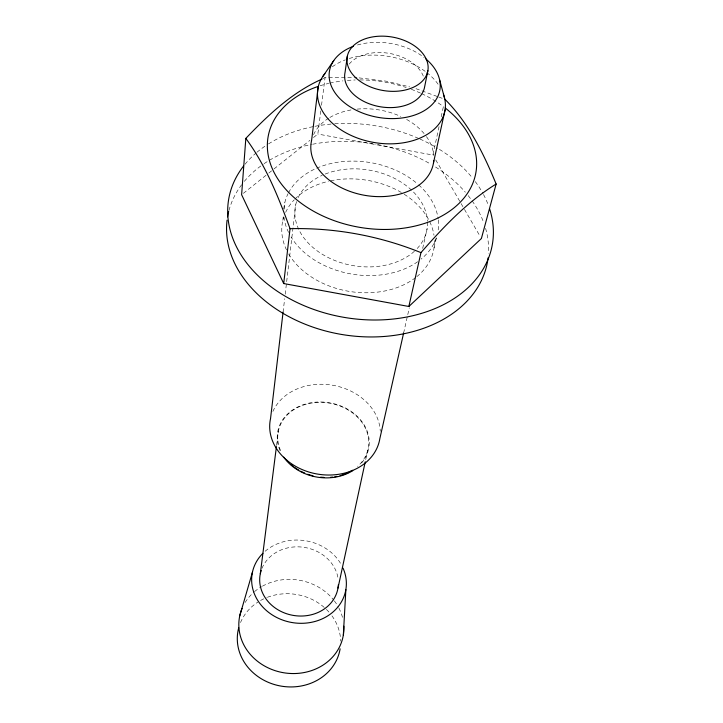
<?xml version="1.0" encoding="UTF-8"?>
<svg xmlns="http://www.w3.org/2000/svg" width="723" height="723" viewBox="0 0 723 723"><rect width="100%" height="100%" fill="white"/><g stroke="black" fill="none" stroke-linecap="round" stroke-linejoin="round"><path stroke-width="0.54" stroke-dasharray="3.62 2.71" d="M282.874 220.316L283.362 215.888M284.085 209.245L284.808 202.612M283.073 312.164L284.663 298.726M285.187 294.243L295.743 204.609M276.566 445.467L278.409 430.971M313.457 137.542L317.84 134.062L320.822 110.782M321.527 105.242L325.079 77.524L356.936 77.75M365.721 459.602L368.332 447.528M439.051 126.624L432.896 155.02L317.84 134.062M441.184 116.801L443.786 104.79M403.606 333.113L409.299 307.817M422.675 248.414L427.13 228.613M434.035 247.944L436.312 238.192M243.371 193.33L267.899 173.8M268.775 173.104L273.158 169.616M274.035 168.92L309.959 140.334M323.082 78.545L325.079 77.524M359.123 77.894L386.254 81.184L409.652 86.877M415.978 88.676L437.722 96.665M438.762 97.045L442.901 98.563M435.716 159.873L460.524 202.594M461.093 203.57L463.913 208.423M464.473 209.39L480.262 236.584M240.515 622.548A51.839 46.453 9.7 0 1 257.858 602.114M260.56 600.488A51.839 46.453 9.7 0 1 266.362 597.704M267.365 597.306A51.839 46.453 9.7 0 1 325.621 608.676M326.407 609.426A51.839 46.453 9.7 0 1 329.336 612.544M331.947 615.842A51.839 46.453 9.7 0 1 340.669 641.12M245.142 602.476A52.698 46.923 9.7 0 1 253.737 592.309M254.532 591.613A52.698 46.923 9.7 0 1 261.509 586.696M262.44 586.172A52.698 46.923 9.7 0 1 333.692 600.063M334.351 600.903A52.698 46.923 9.7 0 1 338.4 607.148M338.897 608.079A52.698 46.923 9.7 0 1 342.467 617.334M265.133 551.251A47.528 41.455 9.7 0 1 341.726 565.413M280.542 450.474A45.73 37.271 9.7 0 1 300.587 406.163A45.73 37.271 9.7 0 1 358.382 418.093A45.73 37.271 9.7 0 1 357.623 466.389M261.979 568.332A39.503 34.451 9.7 0 1 303 547.203A39.503 34.451 9.7 0 1 338.021 578.102M313.574 134.659A61.988 43.308 9.7 0 1 328.875 118.066M329.833 117.488A61.988 43.308 9.7 0 1 352.833 109.643M357.162 109.119A61.988 43.308 9.7 0 1 400.795 116.475M406.624 119.431A61.988 43.308 9.7 0 1 425.802 135.716M426.443 136.593A61.988 43.308 9.7 0 1 433.773 155.535M332.336 66.769A64.483 43.651 9.7 0 1 345.296 59.864M349.263 58.5A64.483 43.651 9.7 0 1 425.955 71.939M426.796 72.589A64.483 43.651 9.7 0 1 439.421 86.173M349.173 64.13A40.452 27.067 9.7 0 1 389.932 53.493A40.452 27.067 9.7 0 1 423.895 77.704M357.469 44.98A56.014 37.497 9.7 0 1 424.238 57.596M434.469 240.587A76.873 56.277 9.7 0 1 416.358 277.017M415.526 277.668A76.873 56.277 9.7 0 1 288.486 253.619M286.561 249.995A76.873 56.277 9.7 0 1 283.714 217.289M285.648 212.336A76.873 56.277 9.7 0 1 294.234 199.81M295.02 198.997A76.873 56.277 9.7 0 1 328.369 181.328M330.61 180.831A76.873 56.277 9.7 0 1 401.464 192.562M404.229 194.261A76.873 56.277 9.7 0 1 433.99 235.282M436.34 237.822A77.948 56.511 9.7 0 1 421.057 259.132M417.659 261.726A77.948 56.511 9.7 0 1 291.071 236.981M288.576 232.435A77.948 56.511 9.7 0 1 284.022 217.433M283.823 208.875A77.948 56.511 9.7 0 1 288.07 193.637M288.567 192.679A77.948 56.511 9.7 0 1 417.858 184.157M418.698 184.898A77.948 56.511 9.7 0 1 438.174 218.952M438.301 220.018A77.948 56.511 9.7 0 1 438.093 230.61M228.965 210.456A131.893 96.647 9.7 0 1 241.599 184.799M244.32 181.365A131.893 96.647 9.7 0 1 263.208 164.275M264.103 163.66A131.893 96.647 9.7 0 1 311.613 144.437M312.661 144.229A131.893 96.647 9.7 0 1 375.779 144.202M377.984 144.618A131.893 96.647 9.7 0 1 430.962 164.266M435.544 167.022A131.893 96.647 9.7 0 1 465.35 192.219M468.188 195.617A131.893 96.647 9.7 0 1 471.495 199.964M472.119 200.84A131.893 96.647 9.7 0 1 483.895 223.163M485.576 228.36A131.893 96.647 9.7 0 1 488.468 253.466M244.98 164.293A133.755 97.063 9.7 0 1 256.05 153.023M256.927 152.282A133.755 97.063 9.7 0 1 267.555 144.492M268.495 143.904A133.755 97.063 9.7 0 1 313.845 126.498M314.912 126.29A133.755 97.063 9.7 0 1 333.601 123.868M334.722 123.787A133.755 97.063 9.7 0 1 418.933 138.581M419.955 139.033A133.755 97.063 9.7 0 1 437.605 148.251M439.448 149.372A133.755 97.063 9.7 0 1 472.58 178.12M475.291 181.609A133.755 97.063 9.7 0 1 482.964 193.511M483.506 194.514A133.755 97.063 9.7 0 1 488.567 205.802M427.537 222.286A66.805 48.432 9.7 0 1 415.996 249.751M414.433 251.233A66.805 48.432 9.7 0 1 333.222 259.855A66.805 48.432 9.7 0 1 296.593 201.572M298.165 197.596A66.805 48.432 9.7 0 1 322.205 175.309M325.205 174.044A66.805 48.432 9.7 0 1 391.758 177.036A66.805 48.432 9.7 0 1 427.501 221.211M280.054 450.601A46.245 37.686 9.7 0 1 329.715 402.801A46.245 37.686 9.7 0 1 360.271 464.5M320.144 85.757A105.422 73.683 9.7 0 1 328.748 83.38M329.842 83.127A105.422 73.683 9.7 0 1 342.928 80.886M347.383 80.434A105.422 73.683 9.7 0 1 355.264 79.982M359.765 79.928A105.422 73.683 9.7 0 1 406.209 87.501M411.306 89.3A105.422 73.683 9.7 0 1 420.641 93.168M421.654 93.638A105.422 73.683 9.7 0 1 443.47 106.643M272.887 411.459A55.581 45.061 9.7 0 1 333.448 385.377A55.581 45.061 9.7 0 1 380.271 431.224"/><path stroke-width="1.08" d="M343.335 635.092L345.874 589.552M322.087 79.051C292.228 92.3 268.116 115.056 245.829 138.391L241.618 194.722L283.705 283.552L408.856 306.48L481.391 238.518L496.141 184.022C483.551 153.43 468.64 122.991 444.979 99.331M283.705 283.552L290.04 228.685C278.518 197.18 265.874 165.585 245.829 138.391M283.073 312.164L270.538 418.599A55.581 45.061 9.7 0 0 316.547 473.908A55.581 45.061 9.7 0 0 379.828 438.716L403.606 333.113M318.237 86.832L311.577 140.533A61.988 43.308 9.7 0 0 365.522 195.463A61.988 43.308 9.7 0 0 433.755 160.723M260.316 573.719L276.43 446.579M347.374 56.005L345.043 72.408A40.452 27.067 9.7 0 0 379.566 106.643A40.452 27.067 9.7 0 0 424.627 86.868L427.88 70.628M337.984 588.088L365.251 461.798M433.502 162.756L445.061 109.896M408.856 306.48L420.949 252.616C443.344 227.076 467.013 201.979 496.141 184.022M239.738 615.888L252.435 572.264M322.946 76.295L333.782 60.56M290.04 228.685C334.812 227.609 379.43 235.825 420.949 252.616M439.602 79.783L444.645 98.418M340.117 648.838A51.839 46.453 9.7 0 1 279.15 685.738A51.839 46.453 9.7 0 1 238.717 627.799M343.841 626.181A52.698 46.923 9.7 0 1 283.253 672.679A52.698 46.923 9.7 0 1 242.078 608.432M343.054 568.151A47.528 41.455 9.7 0 1 323.362 618.328A47.528 41.455 9.7 0 1 262.892 607.148A47.528 41.455 9.7 0 1 262.892 553.321M352.444 470.275A45.73 37.271 9.7 0 1 350.565 471.396M349.688 471.875A45.73 37.271 9.7 0 1 340.054 475.662M336.954 476.394A45.73 37.271 9.7 0 1 334.83 476.782M332.679 477.081A45.73 37.271 9.7 0 1 330.51 477.288M323.94 477.397A45.73 37.271 9.7 0 1 320.614 477.153M313.005 475.824A45.73 37.271 9.7 0 1 307.7 474.234M304.645 473.041A45.73 37.271 9.7 0 1 300.723 471.188M298.825 470.14A45.73 37.271 9.7 0 1 294.369 467.239M293.457 466.552A45.73 37.271 9.7 0 1 290.809 464.356M287.591 461.184A45.73 37.271 9.7 0 1 286.154 459.521M338.364 584.735A39.503 34.451 9.7 0 1 292.634 615.291A39.503 34.451 9.7 0 1 261.193 570.456M443.425 94.243A64.483 43.651 9.7 0 1 373.845 142.458A64.483 43.651 9.7 0 1 324.916 73.683M425.874 58.934A56.014 37.497 9.7 0 1 420.045 112.905A56.014 37.497 9.7 0 1 340.235 99.006A56.014 37.497 9.7 0 1 353.411 46.308M488.088 257.822A131.893 96.647 9.7 0 1 345.901 335.129A131.893 96.647 9.7 0 1 227.076 220.163M227.555 216.882A131.893 96.647 9.7 0 1 228.694 211.514M489.643 208.938A133.755 97.063 9.7 0 1 343.561 317.28A133.755 97.063 9.7 0 1 243.597 166.01M445.223 107.98A105.422 73.683 9.7 0 1 440.289 216.828A105.422 73.683 9.7 0 1 287.203 190.89A105.422 73.683 9.7 0 1 318.057 86.444M352.779 470.628A46.245 37.686 9.7 0 1 283.732 457.135M355.788 77.777A40.922 27.113 9.7 0 0 425.323 77.334A40.922 27.113 9.7 0 0 381.509 36.15A40.922 27.113 9.7 0 0 355.788 77.777"/></g></svg>
